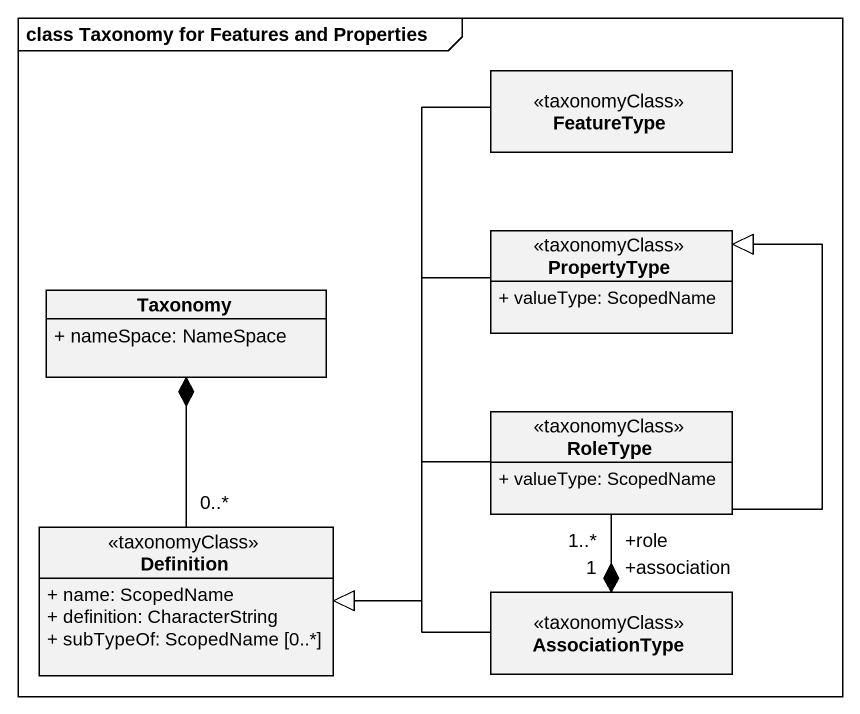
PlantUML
@startuml
mainframe class Taxonomy for Features and Properties
hide circle
hide empty members
skinparam classAttributeIconSize 0
class FeatureType <<taxonomyClass>>
class Taxonomy {
  + nameSpace: NameSpace
}
class PropertyType <<taxonomyClass>> {
  + valueType: ScopedName
}
class RoleType <<taxonomyClass>> {
  + valueType: ScopedName
}
class Definition <<taxonomyClass>> {
  + name: ScopedName
  + definition: CharacterString
  + subTypeOf: ScopedName [0..*]
}
class AssociationType <<taxonomyClass>>
FeatureType --|> Definition
PropertyType --|> Definition
RoleType -up-|> PropertyType
RoleType -left-|> Definition
RoleType "+role\n1..*" --* "+association\n1" AssociationType
Definition "0..*" -up-* Taxonomy
AssociationType -left-|> Definition
@enduml
